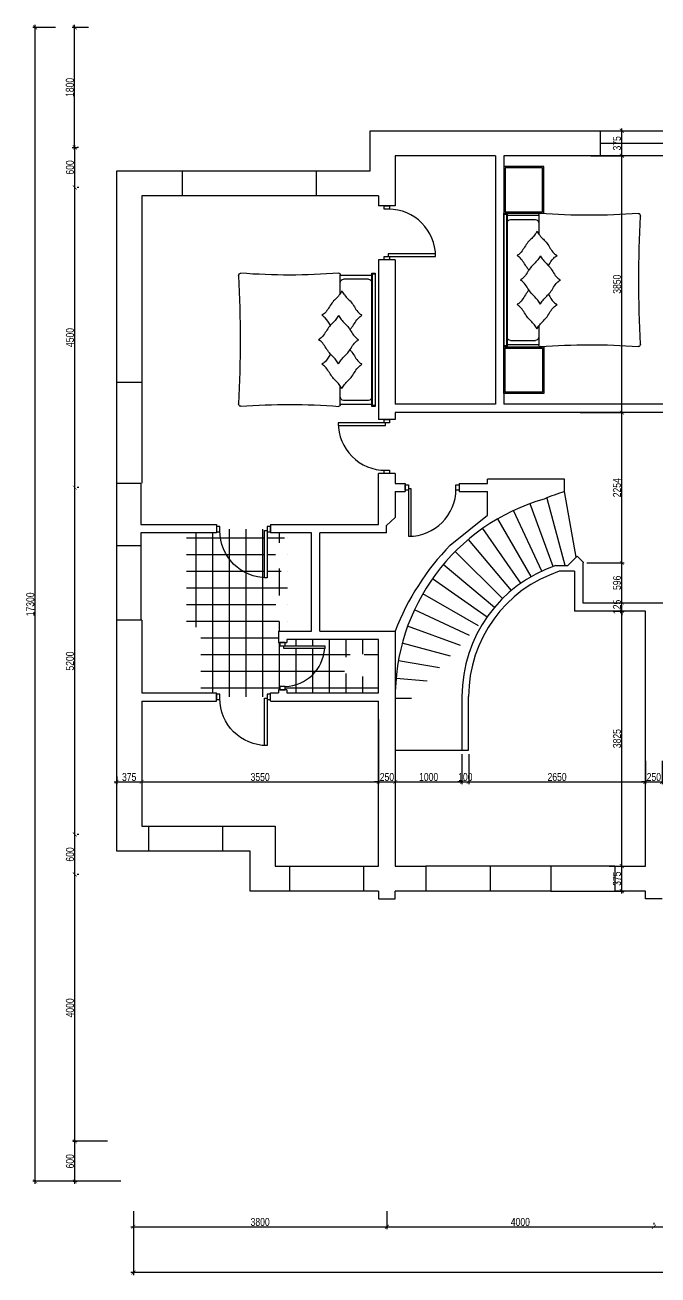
# Model space of a CAD drawing. Header units: millimetres. Extents: x 847 to 45733, y 1199 to 20271.
# Drawn here: x 847 to 10333, y 1199 to 19940 of the extents above; entities that cross this region are included whole.
import ezdxf

# ---------------------------------------------------------------- set-up
doc = ezdxf.new("R2010")
doc.units = ezdxf.units.MM
for name, color, linetype in [('com', 250, 'Continuous'), ('dim', 4, 'Continuous'), ('furn', 34, 'Continuous'), ('type floor', 250, 'Continuous'), ('wall', 5, 'Continuous'), ('windows doors', 4, 'Continuous')]:
    doc.layers.add(name, color=color, linetype=linetype)
doc.styles.add('KOTE', font='romrust.shx', dxfattribs={"width": 0.8})
doc.dimstyles.new('100', dxfattribs={"dimscale": 6, "dimtxt": 20, "dimasz": 10, "dimexe": 6, "dimexo": 10, "dimgap": 2, "dimtad": 1, "dimtoh": 1, "dimdec": 0, "dimzin": 9, "dimdsep": 46, "dimtxsty": 'KOTE', "dimblk": 'ARCHTICK', "dimcen": 0, "dimdle": 6, "dimclrd": 256, "dimclre": 4, "dimclrt": 256, "dimadec": 0, "dimazin": 0, "dimtfac": 0.666667, "dimtdec": 0, "dimtix": 1, "dimtmove": 1, "dimatfit": 0, "dimfxl": 1, "dimtvp": 1, "dimtolj": 1, "dimarcsym": 0})

# ---------------------------------------------------------------- blocks, each defined once
blk = doc.blocks.new('_ArchTick')
at = {"color": 0, "linetype": 'ByBlock', "const_width": 0.15}
blk.add_lwpolyline([(-0.5, -0.5), (0.5, 0.5)], dxfattribs=at)
blk = doc.blocks.new('*D48')
at = {"layer": 'dim', "color": 4, "lineweight": -2, "transparency": 16777216}
for p, q in [((21171, 2575), (21171, 1199)), ((2471, 2156), (2471, 1199))]:
    blk.add_line(p, q, dxfattribs=at)
at = {"layer": 'dim', "lineweight": -2, "transparency": 16777216}
blk.add_line((21207, 1235), (2435, 1235), dxfattribs=at)
at = {"layer": 'dim', "lineweight": -2, "transparency": 16777216, "xscale": 60, "yscale": 60, "zscale": 60, "rotation": 180}
blk.add_blockref('_ArchTick', (2471, 1235), dxfattribs=at)
at = {"layer": 'dim', "lineweight": -2, "transparency": 16777216, "xscale": 60, "yscale": 60, "zscale": 60}
blk.add_blockref('_ArchTick', (21171, 1235), dxfattribs=at)
at = {"layer": 'dim', "transparency": 16777216, "insert": (11821, 1307), "char_height": 120, "attachment_point": 5, "style": 'KOTE'}
blk.add_mtext('\\A1;18700', dxfattribs=at)
blk = doc.blocks.new('*D49')
at = {"layer": 'dim', "color": 4, "lineweight": -2, "transparency": 16777216}
for p, q in [((1303, 19904), (962, 19904)), ((2285, 2604), (962, 2604))]:
    blk.add_line(p, q, dxfattribs=at)
at = {"layer": 'dim', "lineweight": -2, "transparency": 16777216}
blk.add_line((998, 2568), (998, 19940), dxfattribs=at)
at = {"layer": 'dim', "lineweight": -2, "transparency": 16777216, "xscale": 60, "yscale": 60, "zscale": 60}
for p, rotation in [((998, 19904), 90), ((998, 2604), 270)]:
    blk.add_blockref('_ArchTick', p, dxfattribs=dict(at, rotation=rotation))
at = {"layer": 'dim', "transparency": 16777216, "insert": (926, 11254), "char_height": 120, "attachment_point": 5, "rotation": 90, "style": 'KOTE'}
blk.add_mtext('\\A1;17300', dxfattribs=at)
blk = doc.blocks.new('*D50')
at = {"layer": 'dim', "color": 4, "lineweight": -2, "transparency": 16777216}
for p, q in [((2471, 2156), (2471, 1886)), ((6271, 2156), (6271, 1886))]:
    blk.add_line(p, q, dxfattribs=at)
at = {"layer": 'dim', "lineweight": -2, "transparency": 16777216}
blk.add_line((2435, 1922), (6307, 1922), dxfattribs=at)
at = {"layer": 'dim', "lineweight": -2, "transparency": 16777216, "xscale": 60, "yscale": 60, "zscale": 60, "rotation": 180}
blk.add_blockref('_ArchTick', (2471, 1922), dxfattribs=at)
at = {"layer": 'dim', "lineweight": -2, "transparency": 16777216, "xscale": 60, "yscale": 60, "zscale": 60}
blk.add_blockref('_ArchTick', (6271, 1922), dxfattribs=at)
at = {"layer": 'dim', "transparency": 16777216, "insert": (4371, 1994), "char_height": 120, "attachment_point": 5, "style": 'KOTE'}
blk.add_mtext('\\A1;3800', dxfattribs=at)
blk = doc.blocks.new('*D51')
at = {"layer": 'dim', "color": 4, "lineweight": -2, "transparency": 16777216}
for p, q in [((6271, 2156), (6271, 1886)), ((10271, 1982), (10271, 1958))]:
    blk.add_line(p, q, dxfattribs=at)
at = {"layer": 'dim', "lineweight": -2, "transparency": 16777216}
blk.add_line((6235, 1922), (10307, 1922), dxfattribs=at)
at = {"layer": 'dim', "lineweight": -2, "transparency": 16777216, "xscale": 60, "yscale": 60, "zscale": 60, "rotation": 180}
blk.add_blockref('_ArchTick', (6271, 1922), dxfattribs=at)
at = {"layer": 'dim', "lineweight": -2, "transparency": 16777216, "xscale": 60, "yscale": 60, "zscale": 60}
blk.add_blockref('_ArchTick', (10271, 1922), dxfattribs=at)
at = {"layer": 'dim', "transparency": 16777216, "insert": (8271, 1994), "char_height": 120, "attachment_point": 5, "style": 'KOTE'}
blk.add_mtext('\\A1;4000', dxfattribs=at)
blk = doc.blocks.new('*D52')
at = {"layer": 'dim', "lineweight": -2, "transparency": 16777216}
blk.add_line((10235, 1922), (14607, 1922), dxfattribs=at)
at = {"layer": 'dim', "color": 4, "lineweight": -2, "transparency": 16777216}
for p, q in [((10271, 1982), (10271, 1958)), ((14571, 1982), (14571, 1958))]:
    blk.add_line(p, q, dxfattribs=at)
at = {"layer": 'dim', "lineweight": -2, "transparency": 16777216, "xscale": 60, "yscale": 60, "zscale": 60, "rotation": 180}
blk.add_blockref('_ArchTick', (10271, 1922), dxfattribs=at)
at = {"layer": 'dim', "lineweight": -2, "transparency": 16777216, "xscale": 60, "yscale": 60, "zscale": 60}
blk.add_blockref('_ArchTick', (14571, 1922), dxfattribs=at)
at = {"layer": 'dim', "transparency": 16777216, "insert": (12421, 1994), "char_height": 120, "attachment_point": 5, "style": 'KOTE'}
blk.add_mtext('\\A1;4300', dxfattribs=at)
blk = doc.blocks.new('*D55')
at = {"layer": 'dim', "color": 4, "lineweight": -2, "transparency": 16777216}
for p, q in [((2084, 3204), (1557, 3204)), ((1570, 2604), (1629, 2604))]:
    blk.add_line(p, q, dxfattribs=at)
at = {"layer": 'dim', "lineweight": -2, "transparency": 16777216}
blk.add_line((1593, 2568), (1593, 3240), dxfattribs=at)
at = {"layer": 'dim', "lineweight": -2, "transparency": 16777216, "xscale": 60, "yscale": 60, "zscale": 60}
for p, rotation in [((1593, 3204), 90), ((1593, 2604), 270)]:
    blk.add_blockref('_ArchTick', p, dxfattribs=dict(at, rotation=rotation))
at = {"layer": 'dim', "transparency": 16777216, "insert": (1521, 2904), "char_height": 120, "attachment_point": 5, "rotation": 90, "style": 'KOTE'}
blk.add_mtext('\\A1;600', dxfattribs=at)
blk = doc.blocks.new('*D56')
at = {"layer": 'dim', "lineweight": -2, "transparency": 16777216}
blk.add_line((1593, 3168), (1593, 7240), dxfattribs=at)
at = {"layer": 'dim', "color": 4, "lineweight": -2, "transparency": 16777216}
for p, q in [((1653, 7204), (1629, 7204)), ((1570, 3204), (1629, 3204))]:
    blk.add_line(p, q, dxfattribs=at)
at = {"layer": 'dim', "lineweight": -2, "transparency": 16777216, "xscale": 60, "yscale": 60, "zscale": 60}
for p, rotation in [((1593, 7204), 90), ((1593, 3204), 270)]:
    blk.add_blockref('_ArchTick', p, dxfattribs=dict(at, rotation=rotation))
at = {"layer": 'dim', "transparency": 16777216, "insert": (1521, 5204), "char_height": 120, "attachment_point": 5, "rotation": 90, "style": 'KOTE'}
blk.add_mtext('\\A1;4000', dxfattribs=at)
blk = doc.blocks.new('*D57')
at = {"layer": 'dim', "lineweight": -2, "transparency": 16777216}
blk.add_line((1593, 7168), (1593, 7840), dxfattribs=at)
at = {"layer": 'dim', "color": 4, "lineweight": -2, "transparency": 16777216}
for p, q in [((1653, 7804), (1629, 7804)), ((1653, 7204), (1629, 7204))]:
    blk.add_line(p, q, dxfattribs=at)
at = {"layer": 'dim', "lineweight": -2, "transparency": 16777216, "xscale": 60, "yscale": 60, "zscale": 60}
for p, rotation in [((1593, 7804), 90), ((1593, 7204), 270)]:
    blk.add_blockref('_ArchTick', p, dxfattribs=dict(at, rotation=rotation))
at = {"layer": 'dim', "transparency": 16777216, "insert": (1521, 7504), "char_height": 120, "attachment_point": 5, "rotation": 90, "style": 'KOTE'}
blk.add_mtext('\\A1;600', dxfattribs=at)
blk = doc.blocks.new('*D58')
at = {"layer": 'dim', "lineweight": -2, "transparency": 16777216}
blk.add_line((1593, 7768), (1593, 13040), dxfattribs=at)
at = {"layer": 'dim', "color": 4, "lineweight": -2, "transparency": 16777216}
for p, q in [((1653, 13004), (1629, 13004)), ((1653, 7804), (1629, 7804))]:
    blk.add_line(p, q, dxfattribs=at)
at = {"layer": 'dim', "lineweight": -2, "transparency": 16777216, "xscale": 60, "yscale": 60, "zscale": 60}
for p, rotation in [((1593, 13004), 90), ((1593, 7804), 270)]:
    blk.add_blockref('_ArchTick', p, dxfattribs=dict(at, rotation=rotation))
at = {"layer": 'dim', "transparency": 16777216, "insert": (1521, 10404), "char_height": 120, "attachment_point": 5, "rotation": 90, "style": 'KOTE'}
blk.add_mtext('\\A1;5200', dxfattribs=at)
blk = doc.blocks.new('*D59')
at = {"layer": 'dim', "lineweight": -2, "transparency": 16777216}
blk.add_line((1593, 12968), (1593, 17540), dxfattribs=at)
at = {"layer": 'dim', "color": 4, "lineweight": -2, "transparency": 16777216}
for p, q in [((1653, 17504), (1629, 17504)), ((1653, 13004), (1629, 13004))]:
    blk.add_line(p, q, dxfattribs=at)
at = {"layer": 'dim', "lineweight": -2, "transparency": 16777216, "xscale": 60, "yscale": 60, "zscale": 60}
for p, rotation in [((1593, 17504), 90), ((1593, 13004), 270)]:
    blk.add_blockref('_ArchTick', p, dxfattribs=dict(at, rotation=rotation))
at = {"layer": 'dim', "transparency": 16777216, "insert": (1521, 15254), "char_height": 120, "attachment_point": 5, "rotation": 90, "style": 'KOTE'}
blk.add_mtext('\\A1;4500', dxfattribs=at)
blk = doc.blocks.new('*D60')
at = {"layer": 'dim', "color": 4, "lineweight": -2, "transparency": 16777216}
for p, q in [((1553, 18104), (1629, 18104)), ((1653, 17504), (1629, 17504))]:
    blk.add_line(p, q, dxfattribs=at)
at = {"layer": 'dim', "lineweight": -2, "transparency": 16777216}
blk.add_line((1593, 17468), (1593, 18140), dxfattribs=at)
at = {"layer": 'dim', "lineweight": -2, "transparency": 16777216, "xscale": 60, "yscale": 60, "zscale": 60}
for p, rotation in [((1593, 18104), 90), ((1593, 17504), 270)]:
    blk.add_blockref('_ArchTick', p, dxfattribs=dict(at, rotation=rotation))
at = {"layer": 'dim', "transparency": 16777216, "insert": (1521, 17804), "char_height": 120, "attachment_point": 5, "rotation": 90, "style": 'KOTE'}
blk.add_mtext('\\A1;600', dxfattribs=at)
blk = doc.blocks.new('*D37')
at = {"layer": 'dim', "color": 4, "lineweight": -2, "transparency": 16777216}
for p, q in [((1799, 19904), (1555, 19904)), ((1651, 18104), (1627, 18104))]:
    blk.add_line(p, q, dxfattribs=at)
at = {"layer": 'dim', "lineweight": -2, "transparency": 16777216}
blk.add_line((1591, 18068), (1591, 19940), dxfattribs=at)
at = {"layer": 'dim', "lineweight": -2, "transparency": 16777216, "xscale": 60, "yscale": 60, "zscale": 60}
for p, rotation in [((1591, 19904), 90), ((1591, 18104), 270)]:
    blk.add_blockref('_ArchTick', p, dxfattribs=dict(at, rotation=rotation))
at = {"layer": 'dim', "transparency": 16777216, "insert": (1519, 19004), "char_height": 120, "attachment_point": 5, "rotation": 90, "style": 'KOTE'}
blk.add_mtext('\\A1;1800', dxfattribs=at)
blk = doc.blocks.new('*D38')
at = {"layer": 'dim', "color": 4, "lineweight": -2, "transparency": 16777216}
for p, q in [((2221, 8671), (2221, 8557)), ((2596, 8671), (2596, 8557))]:
    blk.add_line(p, q, dxfattribs=at)
at = {"layer": 'dim', "lineweight": -2, "transparency": 16777216}
blk.add_line((2185, 8593), (2632, 8593), dxfattribs=at)
at = {"layer": 'dim', "lineweight": -2, "transparency": 16777216, "xscale": 60, "yscale": 60, "zscale": 60, "rotation": 180}
blk.add_blockref('_ArchTick', (2221, 8593), dxfattribs=at)
at = {"layer": 'dim', "lineweight": -2, "transparency": 16777216, "xscale": 60, "yscale": 60, "zscale": 60}
blk.add_blockref('_ArchTick', (2596, 8593), dxfattribs=at)
at = {"layer": 'dim', "transparency": 16777216, "insert": (2408, 8665), "char_height": 120, "attachment_point": 5, "style": 'KOTE'}
blk.add_mtext('\\A1;375', dxfattribs=at)
blk = doc.blocks.new('*D39')
at = {"layer": 'dim', "color": 4, "lineweight": -2, "transparency": 16777216}
for p, q in [((6146, 9529), (6146, 8557)), ((2596, 8671), (2596, 8557))]:
    blk.add_line(p, q, dxfattribs=at)
at = {"layer": 'dim', "lineweight": -2, "transparency": 16777216}
blk.add_line((2560, 8593), (6182, 8593), dxfattribs=at)
at = {"layer": 'dim', "lineweight": -2, "transparency": 16777216, "xscale": 60, "yscale": 60, "zscale": 60, "rotation": 180}
blk.add_blockref('_ArchTick', (2596, 8593), dxfattribs=at)
at = {"layer": 'dim', "lineweight": -2, "transparency": 16777216, "xscale": 60, "yscale": 60, "zscale": 60}
blk.add_blockref('_ArchTick', (6146, 8593), dxfattribs=at)
at = {"layer": 'dim', "transparency": 16777216, "insert": (4371, 8665), "char_height": 120, "attachment_point": 5, "style": 'KOTE'}
blk.add_mtext('\\A1;3550', dxfattribs=at)
blk = doc.blocks.new('*D40')
at = {"layer": 'dim', "color": 4, "lineweight": -2, "transparency": 16777216}
for p, q in [((6146, 9529), (6146, 8557)), ((6396, 9529), (6396, 8557))]:
    blk.add_line(p, q, dxfattribs=at)
at = {"layer": 'dim', "lineweight": -2, "transparency": 16777216}
for p, q in [((6146, 8593), (6086, 8593)), ((6146, 8593), (6396, 8593)), ((6396, 8593), (6456, 8593))]:
    blk.add_line(p, q, dxfattribs=at)
at = {"layer": 'dim', "lineweight": -2, "transparency": 16777216, "xscale": 60, "yscale": 60, "zscale": 60}
blk.add_blockref('_ArchTick', (6146, 8593), dxfattribs=at)
at = {"layer": 'dim', "lineweight": -2, "transparency": 16777216, "xscale": 60, "yscale": 60, "zscale": 60, "rotation": 180}
blk.add_blockref('_ArchTick', (6396, 8593), dxfattribs=at)
at = {"layer": 'dim', "transparency": 16777216, "insert": (6271, 8665), "char_height": 120, "attachment_point": 5, "style": 'KOTE'}
blk.add_mtext('\\A1;250', dxfattribs=at)
blk = doc.blocks.new('*D41')
at = {"layer": 'dim', "color": 4, "lineweight": -2, "transparency": 16777216}
for p, q in [((6396, 9529), (6396, 8557)), ((7396, 9009), (7396, 8557))]:
    blk.add_line(p, q, dxfattribs=at)
at = {"layer": 'dim', "lineweight": -2, "transparency": 16777216}
blk.add_line((6360, 8593), (7432, 8593), dxfattribs=at)
at = {"layer": 'dim', "lineweight": -2, "transparency": 16777216, "xscale": 60, "yscale": 60, "zscale": 60, "rotation": 180}
blk.add_blockref('_ArchTick', (6396, 8593), dxfattribs=at)
at = {"layer": 'dim', "lineweight": -2, "transparency": 16777216, "xscale": 60, "yscale": 60, "zscale": 60}
blk.add_blockref('_ArchTick', (7396, 8593), dxfattribs=at)
at = {"layer": 'dim', "transparency": 16777216, "insert": (6896, 8665), "char_height": 120, "attachment_point": 5, "style": 'KOTE'}
blk.add_mtext('\\A1;1000', dxfattribs=at)
blk = doc.blocks.new('*D42')
at = {"layer": 'dim', "color": 4, "lineweight": -2, "transparency": 16777216}
for p, q in [((7396, 9009), (7396, 8557)), ((7496, 9009), (7496, 8557))]:
    blk.add_line(p, q, dxfattribs=at)
at = {"layer": 'dim', "lineweight": -2, "transparency": 16777216}
for p, q in [((7396, 8593), (7336, 8593)), ((7396, 8593), (7496, 8593)), ((7496, 8593), (7556, 8593))]:
    blk.add_line(p, q, dxfattribs=at)
at = {"layer": 'dim', "lineweight": -2, "transparency": 16777216, "xscale": 60, "yscale": 60, "zscale": 60}
blk.add_blockref('_ArchTick', (7396, 8593), dxfattribs=at)
at = {"layer": 'dim', "lineweight": -2, "transparency": 16777216, "xscale": 60, "yscale": 60, "zscale": 60, "rotation": 180}
blk.add_blockref('_ArchTick', (7496, 8593), dxfattribs=at)
at = {"layer": 'dim', "transparency": 16777216, "insert": (7446, 8665), "char_height": 120, "attachment_point": 5, "style": 'KOTE'}
blk.add_mtext('\\A1;100', dxfattribs=at)
blk = doc.blocks.new('*D43')
at = {"layer": 'dim', "color": 4, "lineweight": -2, "transparency": 16777216}
for p, q in [((7496, 9009), (7496, 8557)), ((10146, 8908), (10146, 8557))]:
    blk.add_line(p, q, dxfattribs=at)
at = {"layer": 'dim', "lineweight": -2, "transparency": 16777216}
blk.add_line((7460, 8593), (10182, 8593), dxfattribs=at)
at = {"layer": 'dim', "lineweight": -2, "transparency": 16777216, "xscale": 60, "yscale": 60, "zscale": 60, "rotation": 180}
blk.add_blockref('_ArchTick', (7496, 8593), dxfattribs=at)
at = {"layer": 'dim', "lineweight": -2, "transparency": 16777216, "xscale": 60, "yscale": 60, "zscale": 60}
blk.add_blockref('_ArchTick', (10146, 8593), dxfattribs=at)
at = {"layer": 'dim', "transparency": 16777216, "insert": (8821, 8665), "char_height": 120, "attachment_point": 5, "style": 'KOTE'}
blk.add_mtext('\\A1;2650', dxfattribs=at)
blk = doc.blocks.new('*D44')
at = {"layer": 'dim', "color": 4, "lineweight": -2, "transparency": 16777216}
for p, q in [((10146, 8908), (10146, 8557)), ((10396, 8908), (10396, 8557))]:
    blk.add_line(p, q, dxfattribs=at)
at = {"layer": 'dim', "lineweight": -2, "transparency": 16777216}
for p, q in [((10146, 8593), (10086, 8593)), ((10146, 8593), (10396, 8593)), ((10396, 8593), (10456, 8593))]:
    blk.add_line(p, q, dxfattribs=at)
at = {"layer": 'dim', "lineweight": -2, "transparency": 16777216, "xscale": 60, "yscale": 60, "zscale": 60}
blk.add_blockref('_ArchTick', (10146, 8593), dxfattribs=at)
at = {"layer": 'dim', "lineweight": -2, "transparency": 16777216, "xscale": 60, "yscale": 60, "zscale": 60, "rotation": 180}
blk.add_blockref('_ArchTick', (10396, 8593), dxfattribs=at)
at = {"layer": 'dim', "transparency": 16777216, "insert": (10271, 8665), "char_height": 120, "attachment_point": 5, "style": 'KOTE'}
blk.add_mtext('\\A1;250', dxfattribs=at)
blk = doc.blocks.new('door 810 type2')
at = {"color": 3}
for points in [[(0, -40), (0, 40), (50, 40), (50, -40), (0, -40)], [(760, -40), (760, 40), (810, 40), (810, -40), (760, -40)]]:
    blk.add_lwpolyline(points, dxfattribs=at)
blk.add_lwpolyline([(50, -20), (50, -730), (90, -730), (90, -20), (50, -20)])
blk.add_arc((50, -20), 710, 270, 0)
blk = doc.blocks.new('DOOR710')
at = {"color": 3}
for points in [[(50, -40), (50, 40), (0, 40), (0, -40), (50, -40)], [(710, -40), (710, 40), (660, 40), (660, -40), (710, -40)]]:
    blk.add_lwpolyline(points, dxfattribs=at)
blk.add_lwpolyline([(660, -20), (660, -630), (620, -630), (620, -20), (660, -20)])
blk.add_arc((660, -20), 611, 181.8779, 266.2483)
blk = doc.blocks.new('*D61')
at = {"layer": 'dim', "color": 4, "lineweight": -2, "transparency": 16777216}
for p, q in [((9601, 7329), (9827, 7329)), ((9601, 6954), (9827, 6954))]:
    blk.add_line(p, q, dxfattribs=at)
at = {"layer": 'dim', "lineweight": -2, "transparency": 16777216}
blk.add_line((9791, 6918), (9791, 7365), dxfattribs=at)
at = {"layer": 'dim', "lineweight": -2, "transparency": 16777216, "xscale": 60, "yscale": 60, "zscale": 60}
for p, rotation in [((9791, 7329), 90), ((9791, 6954), 270)]:
    blk.add_blockref('_ArchTick', p, dxfattribs=dict(at, rotation=rotation))
at = {"layer": 'dim', "transparency": 16777216, "insert": (9719, 7141), "char_height": 120, "attachment_point": 5, "rotation": 90, "style": 'KOTE'}
blk.add_mtext('\\A1;375', dxfattribs=at)
blk = doc.blocks.new('*D62')
at = {"layer": 'dim', "color": 4, "lineweight": -2, "transparency": 16777216}
for p, q in [((9675, 11154), (9827, 11154)), ((9601, 7329), (9827, 7329))]:
    blk.add_line(p, q, dxfattribs=at)
at = {"layer": 'dim', "lineweight": -2, "transparency": 16777216}
blk.add_line((9791, 7293), (9791, 11190), dxfattribs=at)
at = {"layer": 'dim', "lineweight": -2, "transparency": 16777216, "xscale": 60, "yscale": 60, "zscale": 60}
for p, rotation in [((9791, 11154), 90), ((9791, 7329), 270)]:
    blk.add_blockref('_ArchTick', p, dxfattribs=dict(at, rotation=rotation))
at = {"layer": 'dim', "transparency": 16777216, "insert": (9719, 9241), "char_height": 120, "attachment_point": 5, "rotation": 90, "style": 'KOTE'}
blk.add_mtext('\\A1;3825', dxfattribs=at)
blk = doc.blocks.new('*D63')
at = {"layer": 'dim', "color": 4, "lineweight": -2, "transparency": 16777216}
for p, q in [((9675, 11279), (9827, 11279)), ((9675, 11154), (9827, 11154))]:
    blk.add_line(p, q, dxfattribs=at)
at = {"layer": 'dim', "lineweight": -2, "transparency": 16777216}
for p, q in [((9791, 11279), (9791, 11339)), ((9791, 11154), (9791, 11279)), ((9791, 11154), (9791, 11094))]:
    blk.add_line(p, q, dxfattribs=at)
at = {"layer": 'dim', "lineweight": -2, "transparency": 16777216, "xscale": 60, "yscale": 60, "zscale": 60}
for p, rotation in [((9791, 11279), 270), ((9791, 11154), 90)]:
    blk.add_blockref('_ArchTick', p, dxfattribs=dict(at, rotation=rotation))
at = {"layer": 'dim', "transparency": 16777216, "insert": (9719, 11216), "char_height": 120, "attachment_point": 5, "rotation": 90, "style": 'KOTE'}
blk.add_mtext('\\A1;125', dxfattribs=at)
blk = doc.blocks.new('*D64')
at = {"layer": 'dim', "color": 4, "lineweight": -2, "transparency": 16777216}
for p, q in [((9269, 11874), (9827, 11874)), ((9675, 11279), (9827, 11279))]:
    blk.add_line(p, q, dxfattribs=at)
at = {"layer": 'dim', "lineweight": -2, "transparency": 16777216}
blk.add_line((9791, 11243), (9791, 11910), dxfattribs=at)
at = {"layer": 'dim', "lineweight": -2, "transparency": 16777216, "xscale": 60, "yscale": 60, "zscale": 60}
for p, rotation in [((9791, 11874), 90), ((9791, 11279), 270)]:
    blk.add_blockref('_ArchTick', p, dxfattribs=dict(at, rotation=rotation))
at = {"layer": 'dim', "transparency": 16777216, "insert": (9719, 11577), "char_height": 120, "attachment_point": 5, "rotation": 90, "style": 'KOTE'}
blk.add_mtext('\\A1;596', dxfattribs=at)
blk = doc.blocks.new('*D65')
at = {"layer": 'dim', "color": 4, "lineweight": -2, "transparency": 16777216}
for p, q in [((9169, 14129), (9827, 14129)), ((9269, 11874), (9827, 11874))]:
    blk.add_line(p, q, dxfattribs=at)
at = {"layer": 'dim', "lineweight": -2, "transparency": 16777216}
blk.add_line((9791, 11838), (9791, 14165), dxfattribs=at)
at = {"layer": 'dim', "lineweight": -2, "transparency": 16777216, "xscale": 60, "yscale": 60, "zscale": 60}
for p, rotation in [((9791, 14129), 90), ((9791, 11874), 270)]:
    blk.add_blockref('_ArchTick', p, dxfattribs=dict(at, rotation=rotation))
at = {"layer": 'dim', "transparency": 16777216, "insert": (9719, 13002), "char_height": 120, "attachment_point": 5, "rotation": 90, "style": 'KOTE'}
blk.add_mtext('\\A1;2254', dxfattribs=at)
blk = doc.blocks.new('*D66')
at = {"layer": 'dim', "lineweight": -2, "transparency": 16777216}
blk.add_line((9791, 14093), (9791, 18015), dxfattribs=at)
at = {"layer": 'dim', "color": 4, "lineweight": -2, "transparency": 16777216}
for p, q in [((9328, 17979), (9827, 17979)), ((9169, 14129), (9827, 14129))]:
    blk.add_line(p, q, dxfattribs=at)
at = {"layer": 'dim', "lineweight": -2, "transparency": 16777216, "xscale": 60, "yscale": 60, "zscale": 60}
for p, rotation in [((9791, 17979), 90), ((9791, 14129), 270)]:
    blk.add_blockref('_ArchTick', p, dxfattribs=dict(at, rotation=rotation))
at = {"layer": 'dim', "transparency": 16777216, "insert": (9719, 16054), "char_height": 120, "attachment_point": 5, "rotation": 90, "style": 'KOTE'}
blk.add_mtext('\\A1;3850', dxfattribs=at)
blk = doc.blocks.new('*D67')
at = {"layer": 'dim', "lineweight": -2, "transparency": 16777216}
blk.add_line((9791, 17943), (9791, 18390), dxfattribs=at)
at = {"layer": 'dim', "color": 4, "lineweight": -2, "transparency": 16777216}
for p, q in [((9526, 18354), (9827, 18354)), ((9526, 17979), (9827, 17979))]:
    blk.add_line(p, q, dxfattribs=at)
at = {"layer": 'dim', "lineweight": -2, "transparency": 16777216, "xscale": 60, "yscale": 60, "zscale": 60}
for p, rotation in [((9791, 18354), 90), ((9791, 17979), 270)]:
    blk.add_blockref('_ArchTick', p, dxfattribs=dict(at, rotation=rotation))
at = {"layer": 'dim', "transparency": 16777216, "insert": (9719, 18166), "char_height": 120, "attachment_point": 5, "rotation": 90, "style": 'KOTE'}
blk.add_mtext('\\A1;375', dxfattribs=at)
blk = doc.blocks.new('krovat')
for p, q in [((-1000, 0), (1000, 0)), ((-1000, -50), (-1000, 0)), ((-988, 0), (988, 0)), ((-988, -40), (-988, 0)), ((988, 0), (988, -40)), ((1000, 0), (1000, -50)), ((-1680, -20), (-1020, -20)), ((-1680, -580), (-1680, -20)), ((-1020, -20), (-1020, -580)), ((1000, -50), (-1000, -50)), ((988, -40), (-988, -40)), ((-970, -50), (970, -50)), ((-970, -525), (-970, -50)), ((-909, -100), (-909, -475)), ((909, -100), (909, -475)), ((970, -50), (970, -525)), ((-690, -525), (-974, -525)), ((974, -525), (690, -525)), ((-1020, -580), (-1680, -580))]:
    blk.add_line(p, q)
for points in [[(1000, 0), (1000, -600), (1700, -600), (1700, 0)], [(-1000, 0), (-1000, -600), (-1700, -600), (-1700, 0)], [(1020, -20), (1020, -580), (1680, -580), (1680, -20)]]:
    blk.add_lwpolyline(points, close=True)
at = {"extrusion": (0, 0, -1)}
for centre, major_axis, start_param, end_param in [((-848, -100), (60.6, 0), 3.141593, 4.712389), ((848, -100), (-60.6, 0), 1.570796, 3.141593), ((-974, -545), (-24.2, 0), -0.063736, 1.570796), ((-15076, -1287), (14106, 0), -0.063736, 0.062687), ((-848, -475), (-60.6, 0), 4.712389, 6.283185), ((848, -475), (60.6, 0), 0, 1.570796), ((15076, -1287), (-14106, 0), -0.062687, 0.063736), ((974, -545), (-24.2, 0), 1.570796, 3.205329), ((-961, -2018), (36.4, 0), 1.523621, 3.20428), ((0, -15428), (16246, 0), 4.653299, 4.771479), ((961, -2018), (36.4, 0), -0.062687, 1.617972)]:
    blk.add_ellipse(centre, major_axis=major_axis, ratio=0.825, start_param=start_param, end_param=end_param, dxfattribs=at)
for points, knots in [([(-731, -500), (-710, -487), (-641, -445), (-559, -339), (-422, -279), (-379, -217), (-367, -200)], [0, 0, 0, 0, 63.400478, 212.503081, 369.080424, 426.268982, 426.268982, 426.268982, 426.268982]), ([(-152, -379), (-163, -369), (-217, -321), (-313, -279), (-356, -217), (-367, -200)], [172.094326, 172.094326, 172.094326, 172.094326, 212.503081, 369.080424, 426.268982, 426.268982, 426.268982, 426.268982]), ([(-363, -550), (-343, -537), (-273, -495), (-191, -389), (-55, -329), (-12, -267), (0, -250)], [0, 0, 0, 0, 63.400478, 212.503081, 369.080424, 426.268982, 426.268982, 426.268982, 426.268982]), ([(363, -550), (343, -537), (273, -495), (191, -389), (55, -329), (12, -267), (0, -250)], [0, 0, 0, 0, 63.400478, 212.503081, 369.080424, 426.268982, 426.268982, 426.268982, 426.268982]), ([(152, -379), (163, -369), (217, -321), (313, -279), (356, -217), (367, -200)], [172.094326, 172.094326, 172.094326, 172.094326, 212.503081, 369.080424, 426.268982, 426.268982, 426.268982, 426.268982]), ([(731, -500), (710, -487), (641, -445), (559, -339), (422, -279), (379, -217), (367, -200)], [0, 0, 0, 0, 63.400478, 212.503081, 369.080424, 426.268982, 426.268982, 426.268982, 426.268982]), ([(-731, -500), (-710, -512), (-641, -555), (-559, -661), (-422, -720), (-379, -783), (-367, -799)], [0, 0, 0, 0, 63.400478, 212.503081, 369.080424, 426.268982, 426.268982, 426.268982, 426.268982]), ([(-363, -550), (-343, -562), (-273, -605), (-191, -711), (-55, -770), (-12, -833), (0, -849)], [0, 0, 0, 0, 63.400478, 212.503081, 369.080424, 426.268982, 426.268982, 426.268982, 426.268982]), ([(363, -550), (343, -562), (273, -605), (191, -711), (55, -770), (12, -833), (0, -849)], [0, 0, 0, 0, 63.400478, 212.503081, 369.080424, 426.268982, 426.268982, 426.268982, 426.268982]), ([(731, -500), (710, -512), (641, -555), (559, -661), (422, -720), (379, -783), (367, -799)], [0, 0, 0, 0, 63.400478, 212.503081, 369.080424, 426.268982, 426.268982, 426.268982, 426.268982]), ([(-216, -670), (-256, -696), (-319, -730), (-356, -783), (-367, -799)], [244.58101, 244.58101, 244.58101, 244.58101, 369.080424, 426.268982, 426.268982, 426.268982, 426.268982]), ([(216, -670), (256, -696), (319, -730), (356, -783), (367, -799)], [244.58101, 244.58101, 244.58101, 244.58101, 369.080424, 426.268982, 426.268982, 426.268982, 426.268982])]:
    blk.add_open_spline(points, degree=3, knots=knots)
blk = doc.blocks.new('b1')
at = {"color": 0}
for p, q in [((-1000, 0), (1000, 0)), ((-1000, -50), (-1000, 0)), ((-988, -40), (-988, 0)), ((988, 0), (988, -40)), ((1000, 0), (1000, -50)), ((1000, -50), (-1000, -50)), ((988, -40), (-988, -40)), ((-970, -50), (970, -50)), ((-970, -525), (-970, -50)), ((-909, -100), (-909, -475)), ((909, -100), (909, -475)), ((970, -50), (970, -525)), ((-690, -525), (-974, -525)), ((974, -525), (690, -525))]:
    blk.add_line(p, q, dxfattribs=at)
at = {"color": 0, "extrusion": (0, 0, -1)}
for centre, major_axis, start_param, end_param in [((-848, -100), (60.6, 0), 3.141593, 4.712389), ((848, -100), (-60.6, 0), 1.570796, 3.141593), ((-974, -545), (-24.2, 0), -0.063736, 1.570796), ((-15076, -1287), (14106, 0), -0.063736, 0.062687), ((-848, -475), (-60.6, 0), 4.712389, 6.283185), ((848, -475), (60.6, 0), 0, 1.570796), ((15076, -1287), (-14106, 0), -0.062687, 0.063736), ((974, -545), (-24.2, 0), 1.570796, 3.205329), ((-961, -2018), (36.4, 0), 1.523621, 3.20428), ((0, -15428), (16246, 0), 4.653299, 4.771479), ((961, -2018), (36.4, 0), -0.062687, 1.617972)]:
    blk.add_ellipse(centre, major_axis=major_axis, ratio=0.825, start_param=start_param, end_param=end_param, dxfattribs=at)
at = {"color": 0}
for points, knots in [([(-731, -500), (-710, -487), (-641, -445), (-559, -339), (-422, -279), (-379, -217), (-367, -200)], [0, 0, 0, 0, 63.400478, 212.503081, 369.080424, 426.268982, 426.268982, 426.268982, 426.268982]), ([(-152, -379), (-163, -369), (-217, -321), (-313, -279), (-356, -217), (-367, -200)], [172.094326, 172.094326, 172.094326, 172.094326, 212.503081, 369.080424, 426.268982, 426.268982, 426.268982, 426.268982]), ([(-363, -550), (-343, -537), (-273, -495), (-191, -389), (-55, -329), (-12, -267), (0, -250)], [0, 0, 0, 0, 63.400478, 212.503081, 369.080424, 426.268982, 426.268982, 426.268982, 426.268982]), ([(363, -550), (343, -537), (273, -495), (191, -389), (55, -329), (12, -267), (0, -250)], [0, 0, 0, 0, 63.400478, 212.503081, 369.080424, 426.268982, 426.268982, 426.268982, 426.268982]), ([(152, -379), (163, -369), (217, -321), (313, -279), (356, -217), (367, -200)], [172.094326, 172.094326, 172.094326, 172.094326, 212.503081, 369.080424, 426.268982, 426.268982, 426.268982, 426.268982]), ([(731, -500), (710, -487), (641, -445), (559, -339), (422, -279), (379, -217), (367, -200)], [0, 0, 0, 0, 63.400478, 212.503081, 369.080424, 426.268982, 426.268982, 426.268982, 426.268982]), ([(-731, -500), (-710, -512), (-641, -555), (-559, -661), (-422, -720), (-379, -783), (-367, -799)], [0, 0, 0, 0, 63.400478, 212.503081, 369.080424, 426.268982, 426.268982, 426.268982, 426.268982]), ([(-363, -550), (-343, -562), (-273, -605), (-191, -711), (-55, -770), (-12, -833), (0, -849)], [0, 0, 0, 0, 63.400478, 212.503081, 369.080424, 426.268982, 426.268982, 426.268982, 426.268982]), ([(363, -550), (343, -562), (273, -605), (191, -711), (55, -770), (12, -833), (0, -849)], [0, 0, 0, 0, 63.400478, 212.503081, 369.080424, 426.268982, 426.268982, 426.268982, 426.268982]), ([(731, -500), (710, -512), (641, -555), (559, -661), (422, -720), (379, -783), (367, -799)], [0, 0, 0, 0, 63.400478, 212.503081, 369.080424, 426.268982, 426.268982, 426.268982, 426.268982]), ([(-216, -670), (-256, -696), (-319, -730), (-356, -783), (-367, -799)], [244.58101, 244.58101, 244.58101, 244.58101, 369.080424, 426.268982, 426.268982, 426.268982, 426.268982]), ([(216, -670), (256, -696), (319, -730), (356, -783), (367, -799)], [244.58101, 244.58101, 244.58101, 244.58101, 369.080424, 426.268982, 426.268982, 426.268982, 426.268982])]:
    blk.add_open_spline(points, degree=3, knots=knots, dxfattribs=at)

msp = doc.modelspace()

# ---------------------------------------------------------------- hatches: boundary and pattern name
at = {"layer": 'type floor'}
h = msp.add_hatch(dxfattribs=at)
h.set_pattern_fill('NET', color=256, scale=2000, style=0)
h.set_pattern_definition([(0, (301659.83, 164753.26), (0, 250), []), (90, (301659.83, 164753.26), (-250, 2e-14), [])])
edge = h.paths.add_edge_path()
edge.add_ellipse((4872.9, 11191.3), major_axis=(0, 315), ratio=0.8571429, start_angle=16.85893, end_angle=163.14051, ccw=False)
edge.add_line((4782.9, 11488.3), (4782.9, 11532.2))
edge.add_line((4782.9, 11532.2), (4782.9, 11532.2))
edge.add_line((4782.9, 11532.2), (4782.9, 11645.7))
edge.add_line((4782.9, 11645.7), (4782.9, 11686.2))
edge.add_ellipse((4872.9, 11983.2), major_axis=(0, 315), ratio=0.8571429, start_angle=16.85893, end_angle=163.14051, ccw=False)
edge.add_line((4782.9, 12280.2), (4782.9, 12324.2))
edge.add_line((4782.9, 12324.2), (4525.8, 12324.2))
edge.add_line((4525.8, 12324.2), (4525.8, 12340.9))
edge.add_line((4525.8, 12340.9), (4475.8, 12340.9))
edge.add_line((4475.8, 12340.9), (4475.8, 11650.9))
edge.add_line((4475.8, 11650.9), (4435.8, 11650.9))
edge.add_line((4435.8, 11650.9), (4435.8, 11652.1))
edge.add_arc((4475.8, 12360.9), 710, 180, 266.77036, ccw=False)
edge.add_line((3765.8, 12360.9), (3765.8, 12340.9))
edge.add_line((3765.8, 12340.9), (3715.8, 12340.9))
edge.add_line((3715.8, 12340.9), (3715.8, 12324.2))
edge.add_line((3715.8, 12324.2), (3196.2, 12324.2))
edge.add_arc((3196.2, 12254.2), 70, 0, 90, ccw=False)
edge.add_line((3266.2, 12254.2), (3266.2, 10984))
edge.add_arc((3196.2, 10984), 70, 270, 360, ccw=False)
edge.add_line((3196.2, 10914), (3483.3, 10914))
edge.add_line((3483.3, 10914), (3483.3, 9934))
edge.add_line((3483.3, 9934), (2595.8, 9934))
edge.add_line((2595.8, 9934), (2595.8, 9928.8))
edge.add_line((2595.8, 9928.8), (3715.8, 9928.8))
edge.add_line((3715.8, 9928.8), (3715.8, 9906.3))
edge.add_line((3715.8, 9906.3), (3765.8, 9906.3))
edge.add_line((3765.8, 9906.3), (3765.8, 9866.3))
edge.add_line((3765.8, 9866.3), (4475.8, 9866.3))
edge.add_line((4475.8, 9866.3), (4475.8, 9906.3))
edge.add_line((4475.8, 9906.3), (4525.8, 9906.3))
edge.add_line((4525.8, 9906.3), (4525.8, 9928.8))
edge.add_line((4525.8, 9928.8), (4645.8, 9928.8))
edge.add_line((4645.8, 9928.8), (4645.8, 9973.8))
edge.add_line((4645.8, 9973.8), (4668.3, 9973.8))
edge.add_line((4668.3, 9973.8), (4668.3, 10023.8))
edge.add_line((4668.3, 10023.8), (4748.3, 10023.8))
edge.add_line((4748.3, 10023.8), (4748.3, 10022.8))
edge.add_arc((4728.3, 10633.8), 611.3, 271.87486, 356.24827)
edge.add_line((5338.3, 10593.8), (4728.3, 10593.8))
edge.add_line((4728.3, 10593.8), (4728.3, 10633.8))
edge.add_line((4728.3, 10633.8), (4668.3, 10633.8))
edge.add_line((4668.3, 10633.8), (4668.3, 10683.8))
edge.add_line((4668.3, 10683.8), (4645.8, 10683.8))
edge.add_line((4645.8, 10683.8), (4645.8, 10853.8))
edge.add_line((4645.8, 10853.8), (4782.9, 10853.8))
edge.add_line((4782.9, 10853.8), (4782.9, 10894.3))
h.paths.add_polyline_path([(4435.8, 12360.9), (4475.8, 12360.9), (4475.8, 12380.9), (3765.8, 12380.9), (3765.8, 12360.9, 0.3977985), (4435.8, 11652.1)])
h.paths.add_polyline_path([(4748.3, 10022.8), (4748.3, 9973.8), (4770.8, 9973.8), (4770.8, 9928.8), (6145.8, 9928.8), (6145.8, 10198.4), (5806.7, 10163.1, -1.109549), (5806.7, 10516.1), (6145.8, 10480.8), (6145.8, 10728.8), (4770.8, 10728.8), (4770.8, 10683.8), (4748.3, 10683.8), (4748.3, 10633.8), (5338.3, 10633.8), (5338.3, 10593.8, -0.3857346)])
h.paths.add_polyline_path([(5164.8, 10227.6), (5794.8, 10227.6), (5794.8, 9957.6), (5164.8, 9957.6)], flags=25)

# ---------------------------------------------------------------- linework, layer by layer
at = {"layer": 'com'}
for p, q in [((9106.6, 11960.4), (8933, 12944.7)), ((8759.9, 11822.7), (8417.9, 12762.4)), ((8942.9, 11838), (8671.5, 12842.9)), ((8592.8, 11753.5), (8170.2, 12659.8)), ((8279.9, 11572.8), (7706.3, 12392)), ((8432.4, 11670), (7932.4, 12536)), ((8136.4, 11462.7), (7493.6, 12228.7)), ((8003, 11340.5), (7295.9, 12047.6)), ((7880.9, 11207.2), (7114.8, 11849.9)), ((7770.8, 11063.6), (6951.6, 11637.2)), ((7641.9, 10929.4), (6807.5, 11411.1)), ((7510.3, 10787.9), (6683.7, 11173.3)), ((7371.1, 10638.1), (6581.2, 10925.6)), ((7221.3, 10476.8), (6500.5, 10669.9)), ((7056.8, 10299.9), (6442.5, 10408.2)), ((6872.7, 10101.7), (6407.5, 10142.4)), ((6395.8, 9848.5), (6637.4, 9848.5)), ((6395.8, 9068.5), (7395.8, 9068.5))]:
    msp.add_line(p, q, dxfattribs=at)
at = {"layer": 'wall', "color": 5, "linetype": 'Continuous'}
for p, q in [((6020.8, 17753.8), (6020.8, 18353.8)), ((6020.8, 18353.8), (9465.8, 18353.8)), ((6395.8, 17978.8), (6395.8, 17228.8)), ((7895.8, 17978.8), (6395.8, 17978.8)), ((7895.8, 17978.8), (7895.8, 14253.8)), ((8020.8, 17978.8), (8020.8, 14253.8)), ((9465.8, 17978.8), (8020.8, 17978.8)), ((2220.8, 17753.8), (3205.7, 17753.8)), ((2220.8, 14582.8), (2220.8, 17753.8)), ((3205.7, 17378.8), (3205.7, 17753.8)), ((5215.7, 17378.8), (5215.7, 17753.8)), ((5215.7, 17753.8), (6020.8, 17753.8)), ((2595.8, 17378.8), (2595.8, 14582.8)), ((3205.7, 17378.8), (2595.8, 17378.8)), ((6145.8, 17378.8), (5215.7, 17378.8)), ((6145.8, 17378.8), (6145.8, 17228.8)), ((6395.8, 17228.8), (6145.8, 17228.8)), ((6395.8, 16418.8), (6145.8, 16418.8)), ((6145.8, 16418.8), (6145.8, 14023.6)), ((6395.8, 16418.8), (6395.8, 14253.8)), ((7895.8, 14253.8), (6395.8, 14253.8)), ((11482.9, 14253.8), (8020.8, 14253.8)), ((6395.8, 14128.8), (6395.8, 14023.6)), ((11482.9, 14128.8), (6395.8, 14128.8)), ((6145.8, 12449.2), (6145.8, 13213.6)), ((6395.8, 13213.6), (6395.8, 13063.8)), ((7780.7, 13063.8), (7780.7, 13128.8)), ((2220.8, 12129.1), (2220.8, 13072.8)), ((2583.3, 13072.8), (2583.3, 12449.2)), ((6395.8, 12943.8), (6395.8, 12554.6)), ((7780.7, 12590.8), (7780.7, 12943.8)), ((2583.3, 12449.2), (3715.8, 12449.2)), ((4525.8, 12449.2), (6145.8, 12449.2)), ((6265.8, 12438.2), (6395.8, 12554.6)), ((6265.8, 12324.2), (6265.8, 12438.2)), ((2583.3, 12324.2), (2583.3, 12129.1)), ((3715.8, 12324.2), (2583.3, 12324.2)), ((5142.9, 12324.2), (4525.8, 12324.2)), ((5142.9, 10853.8), (5142.9, 12324.2)), ((5267.9, 10853.8), (5267.9, 12324.2)), ((6265.8, 12324.2), (5267.9, 12324.2)), ((8803.3, 11838), (8984.2, 11838)), ((8984.2, 11838), (9122.6, 11976.3)), ((9122.6, 11976.3), (9216.6, 11882.2)), ((9216.6, 11882.2), (9208.9, 11874.4)), ((9083.9, 11749.4), (8854, 11749.4)), ((9208.9, 11278.8), (13515.8, 11278.8)), ((10145.8, 7328.8), (10145.8, 11153.8)), ((2220.8, 7553.8), (2220.8, 11019.1)), ((2595.8, 11017.5), (2595.8, 9928.8)), ((6145.8, 9928.8), (6145.8, 10728.8)), ((6395.8, 10853.8), (6395.9, 9848.5)), ((2595.8, 9803.8), (2595.8, 7928.8)), ((6145.8, 7328.8), (6145.8, 9803.8)), ((6396.4, 9816), (6395.8, 9588.5)), ((6395.8, 9588.5), (6395.8, 7328.8)), ((2595.8, 7928.8), (2703.3, 7928.8)), ((2703.3, 7553.8), (2703.3, 7928.8)), ((3813.3, 7553.8), (3813.3, 7928.8)), ((3813.3, 7928.8), (4595.8, 7928.8)), ((4595.8, 7928.8), (4595.8, 7328.8)), ((2703.3, 7553.8), (2220.8, 7553.8)), ((4220.8, 7553.8), (3813.3, 7553.8)), ((4220.8, 6953.8), (4220.8, 7553.8)), ((4595.8, 7328.8), (4815.8, 7328.8)), ((4815.8, 6953.8), (4815.8, 7328.8)), ((5925.8, 6953.8), (5925.8, 7328.8)), ((5925.8, 7328.8), (6145.8, 7328.8)), ((6395.8, 7328.8), (6855.8, 7328.8)), ((6855.8, 7328.8), (6855.8, 6953.8)), ((9685.8, 7328.8), (10145.8, 7328.8)), ((9685.8, 7328.8), (9685.8, 6953.8)), ((4815.8, 6953.8), (4220.8, 6953.8)), ((6145.8, 6953.8), (5925.8, 6953.8)), ((6145.8, 6953.8), (6145.8, 6837.6)), ((6395.8, 6837.6), (6395.8, 6953.8)), ((6855.8, 6953.8), (6395.8, 6953.8)), ((10145.8, 6953.8), (9685.8, 6953.8)), ((10145.8, 6837.6), (10145.8, 6953.8)), ((6145.8, 6837.6), (6395.8, 6837.6)), ((10395.8, 6837.6), (10145.8, 6837.6))]:
    msp.add_line(p, q, dxfattribs=at)
at = {"layer": 'wall', "color": 5}
for p, q in [((9465.8, 18353.8), (9465.8, 17978.8)), ((9465.8, 18166.3), (11175.8, 18166.3)), ((6395.8, 14023.6), (6145.8, 14023.6)), ((6395.8, 13213.6), (6145.8, 13213.6)), ((8933, 12944.7), (8933, 13128.8)), ((6395.8, 13063.8), (6545.8, 13063.8)), ((6395.8, 12943.8), (6545.8, 12943.8)), ((6545.8, 13063.8), (6545.8, 12943.8)), ((7355.8, 13063.8), (7780.7, 13063.8)), ((7355.8, 13063.8), (7355.8, 12943.8)), ((7355.8, 12943.8), (7780.7, 12943.8)), ((3715.8, 12449.2), (3715.8, 12323.9)), ((4525.8, 12449.2), (4525.8, 12323.9)), ((2583.3, 12129.1), (2220.8, 12129.1)), ((9208.9, 11874.4), (9208.9, 11278.8)), ((9083.9, 11749.4), (9083.9, 11153.8)), ((10145.8, 11153.8), (9083.9, 11153.8)), ((2595.8, 11019.1), (2220.8, 11019.1)), ((4645.8, 10853.8), (4645.8, 10683.8)), ((4645.8, 10853.8), (5142.9, 10853.8)), ((4645.8, 10683.8), (4770.8, 10683.8)), ((6145.8, 10728.8), (4770.8, 10728.8)), ((4770.8, 10728.8), (4770.8, 10683.8)), ((5267.9, 10853.8), (6395.8, 10853.8)), ((4770.8, 9973.8), (4645.8, 9973.8)), ((4645.8, 9973.8), (4645.8, 9928.8)), ((4770.8, 9973.8), (4770.8, 9928.8)), ((2595.8, 9928.8), (3715.8, 9928.8)), ((2595.8, 9803.8), (3715.8, 9803.8)), ((3715.8, 9803.8), (3715.8, 9928.8)), ((4525.8, 9806.3), (4525.8, 9928.8)), ((4525.8, 9928.8), (4645.8, 9928.8)), ((4525.8, 9803.8), (6145.8, 9803.8)), ((4770.8, 9928.8), (6145.8, 9928.8))]:
    msp.add_line(p, q, dxfattribs=at)
at = {"layer": 'wall', "color": 4, "linetype": 'Continuous'}
for p, q in [((9465.8, 18353.8), (11175.8, 18353.8)), ((11175.8, 17978.8), (9465.8, 17978.8)), ((3205.7, 17753.8), (5215.7, 17753.8)), ((5215.7, 17378.8), (3205.7, 17378.8)), ((2220.8, 13072.8), (2220.8, 14582.8)), ((2595.8, 14582.8), (2595.8, 13072.8)), ((2220.8, 11019.1), (2220.8, 12129.1)), ((2583.3, 12129.1), (2583.3, 11019.1)), ((2703.3, 7928.8), (3813.3, 7928.8)), ((3813.3, 7553.8), (2703.3, 7553.8)), ((4815.8, 7328.8), (5925.8, 7328.8)), ((9685.8, 7328.8), (6855.8, 7328.8)), ((7815.8, 7328.8), (7815.8, 6953.8)), ((8725.8, 7328.8), (8725.8, 6953.8)), ((5925.8, 6953.8), (4815.8, 6953.8)), ((8725.8, 6953.8), (6855.8, 6953.8)), ((8725.8, 6953.8), (9685.8, 6953.8))]:
    msp.add_line(p, q, dxfattribs=at)
at = {"layer": 'wall', "linetype": 'Continuous'}
for p, q in [((2220.8, 14582.8), (2595.8, 14582.8)), ((2220.8, 13072.8), (2583.3, 13072.8))]:
    msp.add_line(p, q, dxfattribs=at)
at = {"layer": 'wall'}
for p, q in [((8933, 13128.8), (7780.7, 13128.8)), ((7218.3, 12140), (7780.7, 12590.8)), ((7395.8, 9874.5), (7395.8, 9068.5)), ((7495.8, 9068.5), (7495.8, 9874.5)), ((7395.8, 9068.5), (7495.8, 9068.5))]:
    msp.add_line(p, q, dxfattribs=at)
for centre, radius, start, end in [((9756, 10227.9), 2838.7, 106.85345, 113.39906), ((9475, 9872.6), 3079.1, 105.95367, 181.05412), ((9469, 9874.5), 2073.2, 108.72855, 180), ((9469, 9874.5), 1973.2, 108.16111, 180)]:
    msp.add_arc(centre, radius, start, end, dxfattribs=at)
at = {"layer": 'wall', "color": 5}
msp.add_arc((9944.7, 9490.4), 3801.7, 135.81875, 158.98526, dxfattribs=at)

# ---------------------------------------------------------------- block references
at = {"layer": 'furn'}
for name, p, rotation in [('krovat', (8020.8, 16116.3), 90), ('b1', (6095.8, 15221.1), 270)]:
    msp.add_blockref(name, p, dxfattribs=dict(at, rotation=rotation))
at = {"layer": 'windows doors'}
for name, p, rotation in [('door 810 type2', (6270.8, 16418.8), 90), ('door 810 type2', (6270.8, 14023.6), 270), ('door 810 type2', (6545.8, 13003.8), 0.0004908177896912), ('DOOR710', (4708.3, 9973.8), 90)]:
    msp.add_blockref(name, p, dxfattribs=dict(at, rotation=rotation))
at = {"layer": 'windows doors', "xscale": -1}
for p in [(4525.8, 12380.9), (4525.8, 9866.3)]:
    msp.add_blockref('door 810 type2', p, dxfattribs=at)

# ---------------------------------------------------------------- dimensions: what is measured, and where the dimension line sits
at = {"layer": 'dim'}
for base, p1, p2, picture, middle in [((997.7, 19903.8), (2344.6, 2603.8), (1362.5, 19903.8), '*D49', (925.7, 11253.8)), ((1590.9, 19903.8), (1590.9, 18103.8), (1858.8, 19903.8), '*D37', (1518.9, 19003.8)), ((9790.8, 18353.8), (9465.8, 17978.8), (9465.8, 18353.8), '*D67', (9718.8, 18166.3)), ((1592.9, 18103.8), (1592.9, 17503.8), (1492.9, 18103.8), '*D60', (1520.9, 17803.8)), ((9790.8, 17978.8), (9108.6, 14128.8), (9267.8, 17978.8), '*D66', (9718.8, 16053.8)), ((1592.9, 17503.8), (1592.9, 13003.8), (1592.9, 17503.8), '*D59', (1520.9, 15253.8)), ((9790.8, 14128.8), (9208.9, 11874.4), (9108.6, 14128.8), '*D65', (9718.8, 13001.6)), ((1592.9, 13003.8), (1592.9, 7803.8), (1592.9, 13003.8), '*D58', (1520.9, 10403.8)), ((9790.8, 11874.4), (9614.8, 11278.8), (9208.9, 11874.4), '*D64', (9718.8, 11576.6)), ((9790.8, 11278.8), (9614.8, 11153.8), (9614.8, 11278.8), '*D63', (9718.8, 11216.3)), ((9790.8, 11153.8), (9540.8, 7328.8), (9614.8, 11153.8), '*D62', (9718.8, 9241.3)), ((1592.9, 7803.8), (1592.9, 7203.8), (1592.9, 7803.8), '*D57', (1520.9, 7503.8)), ((9790.8, 7328.8), (9540.8, 6953.8), (9540.8, 7328.8), '*D61', (9718.8, 7141.3)), ((1592.9, 7203.8), (1510.2, 3203.8), (1592.9, 7203.8), '*D56', (1520.9, 5203.8)), ((1592.9, 3203.8), (1510.2, 2603.8), (2144.3, 3203.8), '*D55', (1520.9, 2903.8))]:
    dim = msp.add_linear_dim(base=base, p1=p1, p2=p2, angle=90, dimstyle='100', dxfattribs=at)
    dim.commit()
    dim.dimension.update_dxf_attribs({"geometry": picture, "text_midpoint": middle})
for base, p1, p2, picture, middle in [((6145.8, 8593.2), (2595.8, 8730.6), (6145.8, 9588.5), '*D39', (4370.8, 8665.2)), ((6395.8, 8593.2), (6145.8, 9588.5), (6395.8, 9588.5), '*D40', (6270.8, 8665.2)), ((7395.8, 8593.2), (6395.8, 9588.5), (7395.8, 9068.5), '*D41', (6895.8, 8665.2)), ((7495.8, 8593.2), (7395.8, 9068.5), (7495.8, 9068.5), '*D42', (7445.8, 8665.2)), ((10145.8, 8593.2), (7495.8, 9068.5), (10145.8, 8968.2), '*D43', (8820.8, 8665.2)), ((10395.8, 8593.2), (10145.8, 8968.2), (10395.8, 8968.2), '*D44', (10270.8, 8665.2)), ((2595.8, 8593.2), (2220.8, 8730.6), (2595.8, 8730.6), '*D38', (2408.3, 8665.2)), ((2470.8, 1235.4), (21170.8, 2635.3), (2470.8, 2215.7), '*D48', (11820.8, 1307.4)), ((6270.8, 1922.3), (2470.8, 2215.7), (6270.8, 2215.7), '*D50', (4370.8, 1994.3)), ((10270.8, 1922.3), (6270.8, 2215.7), (10270.8, 1922.3), '*D51', (8270.8, 1994.3)), ((14570.8, 1922.3), (10270.8, 1922.3), (14570.8, 1922.3), '*D52', (12420.8, 1994.3))]:
    dim = msp.add_linear_dim(base=base, p1=p1, p2=p2, dimstyle='100', dxfattribs=at)
    dim.commit()
    dim.dimension.update_dxf_attribs({"geometry": picture, "text_midpoint": middle})

doc.saveas('drawing.dxf')
